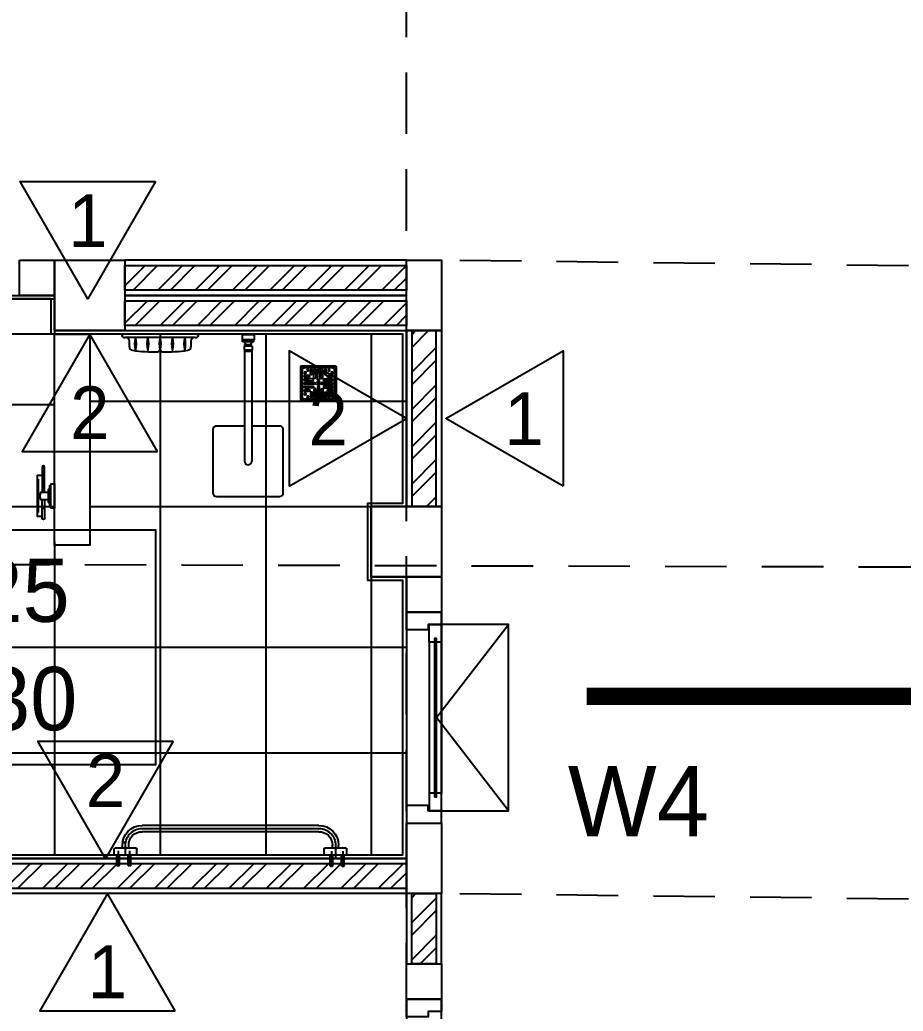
# Model space of a CAD drawing. Header units: inches. Extents: x -1366 to 1207, y -585 to 2554.
# Drawn here: x 539.506 to 542.017, y 2014.626 to 2017.444 of the extents above; entities that cross this region are included whole.
import ezdxf
from ezdxf.enums import TextEntityAlignment as Align

# ---------------------------------------------------------------- set-up
doc = ezdxf.new("R2010")
doc.units = ezdxf.units.IN
doc.header["$MEASUREMENT"] = 0
doc.header["$PDSIZE"] = 0.05
for name, pattern in [('CENTER', [1.625, 1.25, -0.125, 0.125, -0.125]), ('CENTER2', [1.125, 0.75, -0.125, 0.125, -0.125]), ('HIDDEN', [0.375, 0.25, -0.125])]:
    doc.linetypes.add(name, pattern=pattern)
doc.layers.get('0').update_dxf_attribs({"linetype": 'CONTINUOUS'})
for name, color, linetype in [('A-Spec', 2, 'CONTINUOUS'), ('COLM', 3, 'CONTINUOUS'), ('Counter', 6, 'CONTINUOUS'), ('DI', 254, 'CONTINUOUS'), ('DIM', 7, 'CONTINUOUS'), ('DIMS', 1, 'CONTINUOUS'), ('Floor-2', 9, 'CONTINUOUS'), ('Floor-Hatch', 251, 'CONTINUOUS'), ('GRID', 5, 'HIDDEN'), ('SANITARY', 9, 'CONTINUOUS'), ('SN - Sanitary', 144, 'CONTINUOUS'), ('WALL', 7, 'CONTINUOUS'), ('Wall-1', 6, 'CONTINUOUS'), ('Wall-Tile', 4, 'CONTINUOUS'), ('WALL_HATC', 251, 'CONTINUOUS'), ('WC-DET', 8, 'CONTINUOUS'), ('WC-DET1', 15, 'CONTINUOUS'), ('WC-OUT', 9, 'CONTINUOUS'), ('WC-OUTL', 7, 'CONTINUOUS'), ('WC-SERIAL', 4, 'CONTINUOUS'), ('wind', 7, 'CONTINUOUS')]:
    doc.layers.add(name, color=color, linetype=linetype)
doc.layers.add('A-WALL', color=2, linetype='CONTINUOUS', lineweight=13)
doc.styles.add('ANGS', font='angsana.shx', dxfattribs={"width": 0.8})
doc.styles.add('CodiaUPC', font='CordiaUPC.ttf')
doc.styles.add('Cordia2', font='cordia2.shx', dxfattribs={"width": 0.8})
doc.styles.get("Standard").update_dxf_attribs({"font": 'CordiaUPC.ttf'})
doc.styles.add('STYLE3', font='upcdl.ttf')
pattern_1 = [(224.99694, (507.63801, 2025.64074), (0.05303018, -0.05303584), []), (224.99694, (507.60265, 2025.64074), (0.05303018, -0.05303584), [])]

# ---------------------------------------------------------------- blocks, each defined once
blk = doc.blocks.new('PM753P')
at = {"layer": 'WC-DET'}
for points in [[(0.03, -0.011), (-0.03, -0.011)], [(-0.02, -0.014), (0.02, -0.014)], [(-0.061, -0.029), (-0.061, -0.035)], [(-0.0595, -0.029), (-0.0595, -0.035)], [(-0.048, -0.047), (0.047, -0.047)], [(-0.0433, -0.0485), (0.0417, -0.0485)], [(-0.0362, -0.029), (-0.0362, -0.035)], [(0.0352, -0.029), (0.0352, -0.035)]]:
    blk.add_lwpolyline(points, dxfattribs=at)
at = {"layer": 'WC-OUT'}
blk.add_lwpolyline([(0.02, -0.0145), (0.02, -0.0155, -0.414214), (0.0185, -0.017), (-0.0185, -0.017, -0.414214), (-0.02, -0.0155), (-0.02, -0.0145, 0.414214), (-0.0205, -0.014), (-0.0285, -0.014, -0.414214), (-0.03, -0.0125), (-0.03, -0.0115, 0.414214), (-0.0305, -0.011), (-0.032, -0.011, -0.414214), (-0.035, -0.008), (-0.035, 0), (0.035, 0), (0.035, -0.008, -0.414214), (0.032, -0.011), (0.0305, -0.011, 0.414214), (0.03, -0.0115), (0.03, -0.0125, -0.414214), (0.0285, -0.014), (0.0205, -0.014, 0.414214)], format="xyb", close=True, dxfattribs=at)
for points in [[(0.011, -0.017), (0.011, -0.039, -0.181818), (-0.011, -0.039), (-0.011, -0.017)], [(-0.011, -0.029), (-0.083, -0.029, 1), (-0.083, -0.035), (-0.011, -0.035)], [(0.011, -0.029), (0.064, -0.029, -1), (0.064, -0.035), (0.011, -0.035)]]:
    blk.add_lwpolyline(points, format="xyb", dxfattribs=at)
blk.add_lwpolyline([(-0.058, -0.035), (-0.058, -0.05), (0.057, -0.05), (0.057, -0.035)], dxfattribs=at)
blk.add_arc((-0.0828, -0.0319), 0.00287, 265.7151, 94.6963, dxfattribs=at)
at = {"layer": 'WC-SERIAL', "flags": 8}
blk.add_attdef('PM753', text='', height=0.03, dxfattribs=at).set_placement((0.007, -0.1009), align=Align.MIDDLE)
blk = doc.blocks.new('VRH_FUVHU-W002AS_100 x100')
at = {"layer": 'SN - Sanitary'}
for points in [[(-48, -50), (48, -50, 0.414214), (50, -48), (50, 48, 0.414214), (48, 50), (-48, 50, 0.414214), (-50, 48), (-50, -48, 0.414214)], [(-40, -47), (40, -47, 0.414214), (47, -40), (47, 40, 0.414214), (40, 47), (-40, 47, 0.414214), (-47, 40), (-47, -40, 0.414214)], [(-40, -45), (40, -45, 0.414214), (45, -40), (45, 40, 0.414214), (40, 45), (-40, 45, 0.414214), (-45, 40), (-45, -40, 0.414214)], [(-17.5, 27.2, -1), (-22.8, 27.2), (-22.8, 38, -1), (-17.5, 38)], [(-7.5, 17, -1), (-12.8, 17), (-12.8, 38, -1), (-7.5, 38)], [(2.6, 10.8, -1), (-2.6, 10.8), (-2.6, 38, -1), (2.6, 38)], [(7.5, 17, 1), (12.8, 17), (12.8, 38, 1), (7.5, 38)], [(17.5, 27.2, 1), (22.8, 27.2), (22.8, 38, 1), (17.5, 38)], [(-27.2, 17.5, 1), (-27.2, 22.8), (-38, 22.8, 1), (-38, 17.5)], [(-17, 7.5, 1), (-17, 12.8), (-38, 12.8, 1), (-38, 7.5)], [(-10.8, -2.6, 1), (-10.8, 2.6), (-38, 2.6, 1), (-38, -2.6)], [(10.8, -2.6, -1), (10.8, 2.6), (38, 2.6, -1), (38, -2.6)], [(17, 7.5, -1), (17, 12.8), (38, 12.8, -1), (38, 7.5)], [(27.2, 17.5, -1), (27.2, 22.8), (38, 22.8, -1), (38, 17.5)], [(-17, -7.5, -1), (-17, -12.8), (-38, -12.8, -1), (-38, -7.5)], [(-27.2, -17.5, -1), (-27.2, -22.8), (-38, -22.8, -1), (-38, -17.5)], [(-17.5, -27.2, 1), (-22.8, -27.2), (-22.8, -38, 1), (-17.5, -38)], [(-7.5, -17, 1), (-12.8, -17), (-12.8, -38, 1), (-7.5, -38)], [(2.6, -10.8, 1), (-2.6, -10.8), (-2.6, -38, 1), (2.6, -38)], [(7.5, -17, -1), (12.8, -17), (12.8, -38, -1), (7.5, -38)], [(17, -7.5, 1), (17, -12.8), (38, -12.8, 1), (38, -7.5)], [(17.5, -27.2, -1), (22.8, -27.2), (22.8, -38, -1), (17.5, -38)], [(27.2, -17.5, 1), (27.2, -22.8), (38, -22.8, 1), (38, -17.5)]]:
    blk.add_lwpolyline(points, format="xyb", close=True, dxfattribs=at)
for points in [[(-47, 40), (-45, 40)], [(-40, 47), (-40, 45)], [(40, 47), (40, 45)], [(47, 40), (45, 40)], [(2, 0), (-2, 0)], [(0, -2), (0, 2)], [(-47, -40), (-45, -40)], [(-40, -47), (-40, -45)], [(40, -47), (40, -45)], [(47, -40), (45, -40)]]:
    blk.add_lwpolyline(points, dxfattribs=at)
for centre, radius in [((-38, 30), 2.64), ((-30, 38), 2.64), ((30, 38), 2.64), ((38, 30), 2.64), ((0, 0), 5), ((0, 0), 4), ((-38, -30), 2.64), ((38, -30), 2.64), ((-30, -38), 2.64), ((30, -38), 2.64)]:
    blk.add_circle(centre, radius, dxfattribs=at)
for radius, start, end in [(40.6, 115.5199, 124.0973), (38.9, 116.7267, 125.8178), (35.8, 119.2654, 129.5026), (38.9, 101.1602, 109.1988), (35.8, 102.1337, 110.9437), (32.8, 103.2601, 112.9585), (30.8, 104.1306, 114.5299), (40.6, 101.6879, 108.2626), (35.8, 85.7776, 94.2224), (32.8, 85.3915, 94.6085), (30.8, 85.0942, 94.9058), (38.9, 86.3226, 93.6774), (38.9, 70.8012, 78.8398), (35.8, 69.0563, 77.8663), (32.8, 67.0415, 76.7399), (30.8, 65.4701, 75.8694), (40.6, 71.7374, 78.3121), (40.6, 55.9027, 64.4801), (38.9, 54.1822, 63.2733), (35.8, 50.4974, 60.7346), (40.6, 161.7374, 168.3121), (38.9, 176.3226, 183.6774), (38.9, 160.8012, 168.8398), (40.6, 145.9027, 154.4801), (35.8, 175.7776, 184.2224), (35.8, 159.0563, 167.8663), (38.9, 144.1822, 153.2733), (32.8, 175.3915, 184.6085), (32.8, 157.0415, 166.7399), (35.8, 140.4974, 150.7346), (30.8, 175.0942, 184.9058), (30.8, 155.4701, 165.8694), (32.8, 139.2775, 147.7606), (32.8, 122.2394, 130.7225), (32.8, 49.2775, 57.7606), (32.8, 32.2394, 40.7225), (35.8, 29.2654, 39.5026), (30.8, 14.1306, 24.5299), (32.8, 13.2601, 22.9585), (30.8, 355.0942, 4.9058), (38.9, 26.7267, 35.8178), (32.8, 355.3915, 4.6085), (35.8, 12.1337, 20.9437), (40.6, 25.5199, 34.0973), (35.8, 355.7776, 4.2224), (38.9, 11.1602, 19.1988), (40.6, 11.6879, 18.2626), (38.9, 356.3226, 3.6774), (40.6, 191.6879, 198.2626), (38.9, 191.1602, 199.1988), (40.6, 205.5199, 214.0973), (35.8, 192.1337, 200.9437), (38.9, 206.7267, 215.8178), (32.8, 193.2601, 202.9585), (35.8, 209.2654, 219.5026), (30.8, 194.1306, 204.5299), (32.8, 212.2394, 220.7225), (35.8, 230.4974, 240.7346), (32.8, 229.2775, 237.7606), (30.8, 245.4701, 255.8694), (30.8, 284.1306, 294.5299), (32.8, 302.2394, 310.7225), (35.8, 299.2654, 309.5026), (32.8, 319.2775, 327.7606), (35.8, 320.4974, 330.7346), (30.8, 335.4701, 345.8694), (32.8, 337.0415, 346.7399), (38.9, 324.1822, 333.2733), (35.8, 339.0563, 347.8663), (40.6, 325.9027, 334.4801), (38.9, 340.8012, 348.8398), (40.6, 341.7374, 348.3121), (38.9, 234.1822, 243.2733), (40.6, 235.9027, 244.4801), (32.8, 247.0415, 256.7399), (35.8, 249.0563, 257.8663), (38.9, 250.8012, 258.8398), (40.6, 251.7374, 258.3121), (30.8, 265.0942, 274.9058), (32.8, 265.3915, 274.6085), (35.8, 265.7776, 274.2224), (38.9, 266.3226, 273.6774), (32.8, 283.2601, 292.9585), (35.8, 282.1337, 290.9437), (38.9, 281.1602, 289.1988), (40.6, 281.6879, 288.2626), (38.9, 296.7267, 305.8178), (40.6, 295.5199, 304.0973)]:
    blk.add_arc((0, 0), radius, start, end, dxfattribs=at)
blk = doc.blocks.new('A$Cf44c07b2')
at = {"layer": 'WC-OUT'}
for p, q in [((0.0794, 0.1169), (0.5821, 0.1169)), ((0.0794, 0.0989), (0.5821, 0.0989)), ((0.0234, 0.0519), (0.0234, 0.0608)), ((0.0413, 0.0519), (0.0413, 0.0612)), ((0.6202, 0.0519), (0.6202, 0.0608)), ((0.6381, 0.0519), (0.6381, 0.0608)), ((0, 0.0329), (0, 0.0496)), ((0.065, 0.0329), (0, 0.0329)), ((0.0022, 0.0519), (0.0234, 0.0519)), ((0.0234, 0.0519), (0.0627, 0.0519)), ((0.065, 0.0329), (0.065, 0.0496)), ((0.5967, 0.0329), (0.5967, 0.0496)), ((0.6617, 0.0329), (0.5967, 0.0329)), ((0.5989, 0.0519), (0.6594, 0.0519)), ((0.6617, 0.0329), (0.6617, 0.0496))]:
    blk.add_line(p, q, dxfattribs=at)
at = {"layer": 'WC-OUT', "color": 251, "linetype": 'CENTER'}
for p, q in [((0.5821, 0.1079), (0.0794, 0.1079)), ((0.0324, 0.0608), (0.0324, 0.0252)), ((0.6292, 0.0519), (0.6292, 0.0608)), ((0.0074, 0.0224), (0.0074, 0.0329)), ((0.0112, 0.0437), (0.0112, 0)), ((0.015, 0.0224), (0.015, 0.0329)), ((0.0399, 0.0224), (0.0399, 0.0329)), ((0.0437, 0.0437), (0.0437, 0)), ((0.0474, 0.0224), (0.0474, 0.0329)), ((0.6141, 0.0229), (0.6141, 0.0334)), ((0.6179, 0.0442), (0.6179, 0.0005)), ((0.6217, 0.0229), (0.6217, 0.0334)), ((0.6292, 0.0306), (0.6292, 0.0503)), ((0.6466, 0.0229), (0.6466, 0.0334)), ((0.6503, 0.0442), (0.6503, 0.0005)), ((0.6541, 0.0229), (0.6541, 0.0334)), ((0.0072, 0.0222), (0.0079, 0.0202)), ((0.0073, 0.0224), (0.0086, 0.0224)), ((0.0074, 0.0045), (0.0074, 0.0215)), ((0.0077, 0.0045), (0.0074, 0.0045)), ((0.0075, 0.0018), (0.0079, 0.0046)), ((0.0077, 0.0045), (0.0076, 0.0045)), ((0.0085, 0.0045), (0.0077, 0.0045)), ((0.0087, 0.0222), (0.0079, 0.0202)), ((0.0143, 0.0011), (0.0081, 0.0011)), ((0.0139, 0.0045), (0.0085, 0.0045)), ((0.0098, 0.0045), (0.0088, 0.0025)), ((0.0131, 0.0017), (0.0093, 0.0017)), ((0.0111, 0.0045), (0.0111, 0.0174)), ((0.0114, 0.0174), (0.0111, 0.0174)), ((0.0114, 0.0045), (0.0114, 0.0174)), ((0.0126, 0.0045), (0.0136, 0.0025)), ((0.0137, 0.0222), (0.0145, 0.0202)), ((0.0152, 0.0224), (0.0139, 0.0224)), ((0.0147, 0.0045), (0.0139, 0.0045)), ((0.0153, 0.0222), (0.0145, 0.0202)), ((0.0149, 0.0018), (0.0145, 0.0046)), ((0.015, 0.0045), (0.0147, 0.0045)), ((0.0149, 0.0045), (0.0147, 0.0045)), ((0.015, 0.0045), (0.015, 0.0214)), ((0.0396, 0.0222), (0.0404, 0.0202)), ((0.0397, 0.0224), (0.0411, 0.0224)), ((0.0399, 0.0045), (0.0399, 0.0215)), ((0.0402, 0.0045), (0.0399, 0.0045)), ((0.04, 0.0018), (0.0404, 0.0046)), ((0.0402, 0.0045), (0.04, 0.0045)), ((0.0409, 0.0045), (0.0402, 0.0045)), ((0.0412, 0.0222), (0.0404, 0.0202)), ((0.0468, 0.0011), (0.0405, 0.0011)), ((0.0464, 0.0045), (0.0409, 0.0045)), ((0.0423, 0.0045), (0.0413, 0.0025)), ((0.0456, 0.0017), (0.0418, 0.0017)), ((0.0435, 0.0045), (0.0435, 0.0174)), ((0.0438, 0.0174), (0.0435, 0.0174)), ((0.0438, 0.0045), (0.0438, 0.0174)), ((0.0451, 0.0045), (0.0461, 0.0025)), ((0.0462, 0.0222), (0.047, 0.0202)), ((0.0476, 0.0224), (0.0463, 0.0224)), ((0.0471, 0.0045), (0.0464, 0.0045)), ((0.0478, 0.0222), (0.047, 0.0202)), ((0.0473, 0.0018), (0.047, 0.0046)), ((0.0474, 0.0045), (0.0471, 0.0045)), ((0.0473, 0.0045), (0.0471, 0.0045)), ((0.0474, 0.0045), (0.0474, 0.0214)), ((0.6138, 0.0227), (0.6146, 0.0207)), ((0.6139, 0.0229), (0.6153, 0.0229)), ((0.6141, 0.005), (0.6141, 0.0219)), ((0.6141, 0.005), (0.6144, 0.005)), ((0.6142, 0.0023), (0.6146, 0.0051)), ((0.6142, 0.005), (0.6144, 0.005)), ((0.6144, 0.005), (0.6152, 0.005)), ((0.6154, 0.0227), (0.6146, 0.0207)), ((0.6148, 0.0016), (0.621, 0.0016)), ((0.6152, 0.005), (0.6206, 0.005)), ((0.6165, 0.005), (0.6155, 0.003)), ((0.616, 0.0022), (0.6198, 0.0022)), ((0.6178, 0.005), (0.6178, 0.0179)), ((0.6178, 0.0179), (0.618, 0.0179)), ((0.618, 0.005), (0.618, 0.0179)), ((0.6193, 0.005), (0.6203, 0.003)), ((0.6204, 0.0227), (0.6212, 0.0207)), ((0.6218, 0.0229), (0.6205, 0.0229)), ((0.6206, 0.005), (0.6214, 0.005)), ((0.622, 0.0227), (0.6212, 0.0207)), ((0.6216, 0.0023), (0.6212, 0.0051)), ((0.6214, 0.005), (0.6217, 0.005)), ((0.6214, 0.005), (0.6216, 0.005)), ((0.6217, 0.005), (0.6217, 0.022)), ((0.6463, 0.0227), (0.647, 0.0207)), ((0.6464, 0.0229), (0.6477, 0.0229)), ((0.6466, 0.005), (0.6466, 0.0219)), ((0.6466, 0.005), (0.6469, 0.005)), ((0.6467, 0.0023), (0.6471, 0.0051)), ((0.6467, 0.005), (0.6469, 0.005)), ((0.6469, 0.005), (0.6476, 0.005)), ((0.6478, 0.0227), (0.647, 0.0207)), ((0.6472, 0.0016), (0.6535, 0.0016)), ((0.6476, 0.005), (0.6531, 0.005)), ((0.6489, 0.005), (0.648, 0.003)), ((0.6485, 0.0022), (0.6522, 0.0022)), ((0.6502, 0.005), (0.6502, 0.0179)), ((0.6502, 0.0179), (0.6505, 0.0179)), ((0.6505, 0.005), (0.6505, 0.0179)), ((0.6517, 0.005), (0.6527, 0.003)), ((0.6528, 0.0227), (0.6536, 0.0207)), ((0.6543, 0.0229), (0.653, 0.0229)), ((0.6531, 0.005), (0.6538, 0.005)), ((0.6544, 0.0227), (0.6536, 0.0207)), ((0.654, 0.0023), (0.6536, 0.0051)), ((0.6538, 0.005), (0.6541, 0.005)), ((0.6538, 0.005), (0.654, 0.005)), ((0.6541, 0.005), (0.6541, 0.022))]:
    blk.add_line(p, q, dxfattribs=at)
for centre in [(0.0112, 0.0202), (0.0437, 0.0202), (0.6179, 0.0207), (0.6503, 0.0207)]:
    blk.add_circle(centre, 0.00118, dxfattribs=at)
at = {"layer": 'WC-OUT'}
for centre, radius, start, end in [((0.0794, 0.0608), 0.056, 90, 180), ((0.5821, 0.0608), 0.056, 0, 90), ((0.0794, 0.0608), 0.0381, 90, 180), ((0.5821, 0.0608), 0.0381, 0, 90), ((0.0022, 0.0496), 0.00224, 90, 180), ((0.0627, 0.0496), 0.00224, 0, 90), ((0.5989, 0.0496), 0.00224, 90, 180), ((0.6594, 0.0496), 0.00224, 0, 90)]:
    blk.add_arc(centre, radius, start, end, dxfattribs=at)
at = {"layer": 'WC-OUT', "color": 251, "linetype": 'CENTER'}
for centre, radius, start, end in [((0.0794, 0.0608), 0.0471, 90, 180), ((0.5821, 0.0608), 0.0471, 0, 90), ((0.0073, 0.0223), 0.00014, 90, 201.1557), ((0.0081, 0.0017), 0.00056, 172.2348, 270), ((0.0081, 0.0042), 0.000472, 36.4635, 143.5365), ((0.0086, 0.0223), 0.00014, 338.8443, 90), ((0.0093, 0.0022), 0.00056, 153.4349, 270), ((0.0131, 0.0022), 0.00056, 270, 26.5651), ((0.0139, 0.0223), 0.00014, 90, 201.1557), ((0.0143, 0.0042), 0.000472, 36.4635, 143.5365), ((0.0143, 0.0017), 0.00056, 270, 7.7652), ((0.0152, 0.0223), 0.00014, 338.8443, 90), ((0.0397, 0.0223), 0.00014, 90, 201.1557), ((0.0405, 0.0017), 0.00056, 172.2348, 270), ((0.0406, 0.0042), 0.000472, 36.4635, 143.5365), ((0.0411, 0.0223), 0.00014, 338.8443, 90), ((0.0418, 0.0022), 0.00056, 153.4349, 270), ((0.0456, 0.0022), 0.00056, 270, 26.5651), ((0.0463, 0.0223), 0.00014, 90, 201.1557), ((0.0468, 0.0042), 0.000472, 36.4635, 143.5365), ((0.0468, 0.0017), 0.00056, 270, 7.7652), ((0.0476, 0.0223), 0.00014, 338.8443, 90), ((0.6139, 0.0228), 0.00014, 90, 201.1557), ((0.6148, 0.0022), 0.00056, 172.2348, 270), ((0.6148, 0.0047), 0.000472, 36.4635, 143.5365), ((0.6153, 0.0228), 0.00014, 338.8443, 90), ((0.616, 0.0027), 0.00056, 153.4349, 270), ((0.6198, 0.0027), 0.00056, 270, 26.5651), ((0.6205, 0.0228), 0.00014, 90, 201.1557), ((0.621, 0.0047), 0.000472, 36.4635, 143.5365), ((0.621, 0.0022), 0.00056, 270, 7.7652), ((0.6218, 0.0228), 0.00014, 338.8443, 90), ((0.6464, 0.0228), 0.00014, 90, 201.1557), ((0.6472, 0.0022), 0.00056, 172.2348, 270), ((0.6473, 0.0047), 0.000472, 36.4635, 143.5365), ((0.6477, 0.0228), 0.00014, 338.8443, 90), ((0.6485, 0.0027), 0.00056, 153.4349, 270), ((0.6522, 0.0027), 0.00056, 270, 26.5651), ((0.653, 0.0228), 0.00014, 90, 201.1557), ((0.6534, 0.0047), 0.000472, 36.4635, 143.5365), ((0.6535, 0.0022), 0.00056, 270, 7.7652), ((0.6543, 0.0228), 0.00014, 338.8443, 90)]:
    blk.add_arc(centre, radius, start, end, dxfattribs=at)
blk.add_point((0.6292, 0.0503), dxfattribs=at)
at = {"layer": 'WC-OUT'}
blk.add_point((0.6292, 0.0328), dxfattribs=at)
blk = doc.blocks.new('ct0150p')
at = {"layer": 'WC-OUT', "color": 251, "linetype": 'CENTER'}
blk.add_point((0.6005, 0.0357), dxfattribs=at)
at = {"layer": 'WC-OUT'}
blk.add_point((0.6005, -0.0012), dxfattribs=at)
blk.add_blockref('A$Cf44c07b2', (-0.0323, -0.0329))
blk = doc.blocks.new('C805P')
at = {"layer": 'DIMS', "linetype": 'ByBlock'}
for p in [(-0.11, 0), (0.11, 0), (0.11, 0)]:
    blk.add_point(p, dxfattribs=at)
at = {"layer": 'WC-DET1'}
blk.add_line((0.0975, -0.01), (-0.0975, -0.01), dxfattribs=at)
for centre, radius, start, end in [((0.0349, -0.0275), 0.1074, 171.1982, 188.8018), ((-0.07, -0.0113), 0.00125, 8.8018, 171.1982), ((-0.1749, -0.0275), 0.1074, 351.1982, 8.8018), ((0.0699, -0.0275), 0.1074, 171.1982, 188.8018), ((-0.035, -0.0113), 0.00125, 8.8018, 171.1982), ((-0.1399, -0.0275), 0.1074, 351.1982, 8.8018), ((0.1049, -0.0275), 0.1074, 171.1982, 188.8018), ((0, -0.0113), 0.00125, 8.8018, 171.1982), ((-0.1049, -0.0275), 0.1074, 351.1982, 8.8018), ((0.1399, -0.0275), 0.1074, 171.1982, 188.8018), ((0.035, -0.0113), 0.00125, 8.8018, 171.1982), ((-0.0699, -0.0275), 0.1074, 351.1982, 8.8018), ((0.1749, -0.0275), 0.1074, 171.1982, 188.8018), ((0.07, -0.0113), 0.00125, 8.8018, 171.1982), ((-0.0349, -0.0275), 0.1074, 351.1982, 8.8018), ((-0.07, -0.0437), 0.00125, 188.8018, 351.1982), ((-0.035, -0.0437), 0.00125, 188.8018, 351.1982), ((0, -0.0437), 0.00125, 188.8018, 351.1982), ((0.035, -0.0437), 0.00125, 188.8018, 351.1982), ((0.07, -0.0437), 0.00125, 188.8018, 351.1982)]:
    blk.add_arc(centre, radius, start, end, dxfattribs=at)
at = {"layer": 'WC-OUTL'}
for p, q in [((-0.11, 0), (-0.1025, 0)), ((0.1025, 0), (-0.1025, 0)), ((0.1025, 0), (0.11, 0)), ((-0.0975, -0.01), (-0.1, -0.01)), ((-0.0875, -0.036), (-0.0875, -0.02)), ((0.0875, -0.02), (0.0875, -0.036)), ((0.1, -0.01), (0.0975, -0.01))]:
    blk.add_line(p, q, dxfattribs=at)
for centre, radius, start, end in [((-0.1, 0), 0.01, 180, 270), ((0.1, 0), 0.01, 270, 0), ((-0.0975, -0.02), 0.01, 0, 90), ((0.0975, -0.02), 0.01, 90, 180), ((-0.0775, -0.036), 0.01, 180, 264.1326), ((-0.0233, 0.3009), 0.3512, 260.9568, 272.6453), ((-0.0071, -0.045), 0.005, 269.4695, 340.3964), ((0, -0.0475), 0.0025, 19.6036, 160.3964), ((0.0071, -0.045), 0.005, 199.6036, 270.5305), ((0.0233, 0.3009), 0.3512, 267.3547, 279.0432), ((0.0775, -0.036), 0.01, 275.8674, 0)]:
    blk.add_arc(centre, radius, start, end, dxfattribs=at)
at = {"layer": 'WC-SERIAL', "flags": 3}
blk.add_attdef('SERIAL', text='', height=0.0121, dxfattribs=at).set_placement((0.0038, -0.0654), align=Align.TOP_CENTER)
blk = doc.blocks.new('CT002P')
at = {"layer": 'WC-DET1'}
for p, q in [((-0.0159, 0), (-0.0159, -0.0025)), ((0.0159, 0), (-0.0159, 0)), ((0.0159, 0), (0.0159, -0.0025)), ((-0.0169, -0.0025), (-0.0169, -0.0164)), ((-0.0161, -0.0025), (-0.0169, -0.0025)), ((0.0169, -0.0164), (-0.0169, -0.0164)), ((0.0169, -0.0025), (-0.0161, -0.0025)), ((-0.0159, -0.0223), (-0.0159, -0.0164)), ((0.0159, -0.0223), (-0.0159, -0.0223)), ((-0.0074, -0.0276), (-0.0074, -0.0289)), ((0.0074, -0.0276), (0.0074, -0.0289)), ((0.0159, -0.0223), (0.0159, -0.0164)), ((0.0169, -0.0025), (0.0169, -0.0164)), ((0.0114, -0.0339), (-0.0114, -0.0339)), ((-0.0114, -0.0339), (-0.0114, -0.0453)), ((-0.0114, -0.0453), (-0.0109, -0.0458)), ((-0.0114, -0.0453), (-0.0109, -0.0458)), ((0.0114, -0.0453), (-0.0114, -0.0453)), ((0.0109, -0.0458), (-0.0109, -0.0458)), ((-0.0102, -0.0458), (-0.0102, -0.3612)), ((-0.0102, -0.0478), (-0.0092, -0.0468)), ((0.0102, -0.0478), (-0.0102, -0.0478)), ((-0.0102, -0.0488), (0.0102, -0.0488)), ((-0.0099, -0.0299), (-0.0099, -0.0339)), ((-0.0099, -0.0299), (0.0099, -0.0299)), ((-0.0092, -0.0468), (-0.0092, -0.0458)), ((0.0092, -0.0468), (-0.0092, -0.0468)), ((0.0092, -0.0468), (0.0092, -0.0458)), ((0.0102, -0.0478), (0.0092, -0.0468)), ((0.0099, -0.0339), (0.0099, -0.0299)), ((0.0102, -0.0458), (0.0102, -0.3612)), ((0.0114, -0.0453), (0.0109, -0.0458)), ((0.0114, -0.0453), (0.0109, -0.0458)), ((0.0114, -0.0339), (0.0114, -0.0453))]:
    blk.add_line(p, q, dxfattribs=at)
blk.add_lwpolyline([(-0.0102, -0.2612), (-0.09, -0.2612, 0.414214), (-0.1, -0.2712), (-0.1, -0.4512, 0.414214), (-0.09, -0.4612), (0.09, -0.4612, 0.414214), (0.1, -0.4512), (0.1, -0.2712, 0.414214), (0.09, -0.2612), (0.0102, -0.2612)], format="xyb", dxfattribs=at)
for centre, radius, start, end in [((0, -0.0161), 0.0129, 209.0833, 230.7035), ((-0.0094, -0.0276), 0.00198, 0, 50.7035), ((0.0094, -0.0276), 0.00199, 129.2965, 180), ((0, -0.0161), 0.0129, 309.2965, 330.9167), ((-0.0084, -0.0289), 0.000992, 270, 0), ((0.0084, -0.0289), 0.000992, 180, 270), ((0, -0.3612), 0.0102, 180, 0)]:
    blk.add_arc(centre, radius, start, end, dxfattribs=at)
blk = doc.blocks.new('room1')
at = {"layer": 'A-Spec', "linetype": 'Continuous'}
for p, q in [((-0.6328, 0), (-0.6328, -0.9)), ((-1.3874, -0.45), (0.7071, -0.45))]:
    blk.add_line(p, q, dxfattribs=at)
blk.add_lwpolyline([(-1.3874, 0), (0.7071, 0), (0.7071, -0.9), (-1.3874, -0.9)], close=True, dxfattribs=at)
at = {"layer": 'A-Spec', "color": 3, "style": 'CodiaUPC'}
for tag, p in [('101', (-1.22, -0.2463)), ("SHV'", (0.6213, -0.2463))]:
    blk.add_attdef(tag, text='', height=0.2, dxfattribs=at).set_placement(p, align=Align.MIDDLE_CENTER)
at = {"layer": 'A-Spec', "color": 3, "style": 'Cordia2'}
for tag, p in [('F0', (-1.4025, -0.675)), ('%%P0.00', (-0.5983, -0.675)), ('+0.00', (0.7206, -0.675)), ('C0', (1.2303, -0.6807))]:
    blk.add_attdef(tag, text='', height=0.18, dxfattribs=at).set_placement(p, align=Align.MIDDLE)
blk = doc.blocks.new('WA')
at = {"layer": 'A-Spec', "color": 9}
blk.add_lwpolyline([(0.2309, -0.4), (0, 0), (-0.2309, -0.4)], close=True, dxfattribs=at)
at = {"layer": 'A-Spec', "color": 2, "style": 'Cordia2'}
blk.add_attdef('00', text='', height=0.18, dxfattribs=at).set_placement((0, -0.2667), align=Align.MIDDLE)

msp = doc.modelspace()

# ---------------------------------------------------------------- hatches: boundary and pattern name
at = {"layer": 'WALL_HATC'}
h = msp.add_hatch(dxfattribs=at)
h.set_pattern_fill('ANSI32', color=256, scale=0.2, angle=179.9969, style=0)
h.set_pattern_definition(pattern_1)
h.paths.add_polyline_path([(539.8048, 2016.7456), (540.6048, 2016.7456), (540.6048, 2016.6756), (539.8048, 2016.6756)])
h = msp.add_hatch(dxfattribs=at)
h.set_pattern_fill('ANSI32', color=256, scale=0.2, angle=179.9969, style=0)
h.set_pattern_definition(pattern_1)
h.paths.add_polyline_path([(539.8048, 2016.6456), (540.6048, 2016.6456), (540.6048, 2016.5756), (539.8048, 2016.5756)])
h = msp.add_hatch(dxfattribs=at)
h.set_pattern_fill('ANSI32', color=256, scale=0.2, angle=179.9969, style=0)
h.set_pattern_definition(pattern_1)
h.paths.add_polyline_path([(540.6898, 2016.0606), (540.6898, 2016.5606), (540.6198, 2016.5606), (540.6198, 2016.0606)])
h = msp.add_hatch(dxfattribs=at)
h.set_pattern_fill('ANSI32', color=256, scale=0.2, angle=179.9969, style=0)
h.set_pattern_definition([(224.99694, (507.63801, 2025.54074), (0.05303018, -0.05303584), []), (224.99694, (507.60265, 2025.54074), (0.05303018, -0.05303584), [])])
h.paths.add_polyline_path([(540.6048, 2015.0455), (538.9048, 2015.0455), (538.9048, 2014.9755), (540.6048, 2014.9755)])
h = msp.add_hatch(dxfattribs=at)
h.set_pattern_fill('ANSI32', color=256, scale=0.2, angle=180.0031, style=0)
h.set_pattern_definition([(224.99694, (529.45982, 2034.97164), (0.05303018, -0.05303584), []), (224.99694, (529.42446, 2034.97164), (0.05303018, -0.05303584), [])])
h.paths.add_polyline_path([(540.6898, 2014.9605), (540.6898, 2014.7605), (540.6198, 2014.7605), (540.6198, 2014.9605)])

# ---------------------------------------------------------------- linework, layer by layer
at = {"layer": 'A-WALL', "color": 4, "linetype": 'CENTER2', "ltscale": 2.5, "const_width": 0.05}
msp.add_lwpolyline([(543.6494, 2015.7711), (543.6494, 2015.5211), (541.1175, 2015.5211)], dxfattribs=at)
at = {"layer": 'COLM'}
msp.add_lwpolyline([(540.7048, 2016.0606), (540.7048, 2015.8606), (540.5048, 2015.8606), (540.5048, 2016.0606)], close=True, dxfattribs=at)
at = {"layer": 'Counter'}
msp.add_lwpolyline([(539.6048, 2016.6507), (539.6048, 2016.5507), (538.7048, 2016.5507), (538.7048, 2016.6507)], close=True, dxfattribs=at)
at = {"layer": 'Floor-2'}
msp.add_line((539.6048, 2015.9606), (539.6048, 2015.0705), dxfattribs=at)
at = {"layer": 'Floor-Hatch'}
for p, q in [((539.9048, 2016.5506), (539.9048, 2015.0705)), ((540.2048, 2016.5506), (540.2048, 2015.0705)), ((540.5048, 2016.5506), (540.5048, 2015.0705)), ((538.7048, 2016.3507), (539.6048, 2016.3507)), ((539.7048, 2016.3606), (540.6048, 2016.3606)), ((538.6048, 2016.0607), (539.6048, 2016.0606)), ((539.7048, 2016.0606), (540.5048, 2016.0606)), ((537.8048, 2015.6606), (540.6048, 2015.6606)), ((537.8048, 2015.3606), (540.6048, 2015.3606))]:
    msp.add_line(p, q, dxfattribs=at)
at = {"layer": 'GRID', "ltscale": 0.7}
for p, q in [((540.6048, 2006.6695), (540.6048, 2020.1117)), ((548.3563, 2016.6705), (540.7048, 2016.7606)), ((548.6652, 2015.8705), (515.006, 2015.9606)), ((548.3563, 2014.8703), (540.7047, 2014.9605))]:
    msp.add_line(p, q, dxfattribs=at)
at = {"layer": 'WALL'}
for points in [[(539.5048, 2016.7606), (539.6048, 2016.7606), (539.6048, 2016.6606), (539.5048, 2016.6606)], [(539.8048, 2016.5606), (539.6048, 2016.5606), (539.6048, 2016.7606), (539.8048, 2016.7606)], [(539.8048, 2016.6606), (540.6048, 2016.6606), (540.6048, 2016.7606), (539.8048, 2016.7606)], [(540.6048, 2016.7606), (540.7048, 2016.7606), (540.7048, 2016.5606), (540.6048, 2016.5606)], [(539.8048, 2016.5606), (540.6048, 2016.5606), (540.6048, 2016.6606), (539.8048, 2016.6606)], [(540.7048, 2016.5606), (540.7048, 2016.0606), (540.6048, 2016.0606), (540.6048, 2016.5606)], [(540.7048, 2015.8606), (540.7048, 2015.7606), (540.6048, 2015.7606), (540.6048, 2015.8606)], [(540.6048, 2015.1606), (540.7048, 2015.1606), (540.7048, 2014.9605), (540.6048, 2014.9605)], [(538.9048, 2015.0605), (540.6048, 2015.0605), (540.6048, 2014.9605), (538.9048, 2014.9605)], [(540.7048, 2014.7605), (540.7048, 2014.9605), (540.6048, 2014.9605), (540.6048, 2014.7605)], [(540.7048, 2014.7605), (540.7048, 2014.6605), (540.6048, 2014.6605), (540.6048, 2014.7605)]]:
    msp.add_lwpolyline(points, close=True, dxfattribs=at)
at = {"layer": 'Wall-1'}
msp.add_lwpolyline([(539.6048, 2015.9506), (539.6048, 2016.5507), (539.7048, 2016.5507), (539.7048, 2015.9506)], close=True, dxfattribs=at)
at = {"layer": 'Wall-Tile'}
for points in [[(537.8048, 2016.6606), (539.6048, 2016.6606), (539.6048, 2016.5607), (540.6048, 2016.5606), (540.6048, 2016.0606), (540.5048, 2016.0606), (540.5048, 2015.8606), (540.6048, 2015.8606), (540.6048, 2015.0605), (538.7048, 2015.0605)], [(538.7048, 2015.0705), (540.5948, 2015.0705), (540.5948, 2015.8506), (540.4948, 2015.8506), (540.4948, 2016.0706), (540.5948, 2016.0706), (540.5948, 2016.5506), (539.5948, 2016.5507), (539.5948, 2016.6506), (537.8148, 2016.6506)]]:
    msp.add_lwpolyline(points, dxfattribs=at)
at = {"layer": 'WALL_HATC'}
for points in [[(539.8048, 2016.7456), (540.6048, 2016.7456), (540.6048, 2016.6756), (539.8048, 2016.6756)], [(539.8048, 2016.6456), (540.6048, 2016.6456), (540.6048, 2016.5756), (539.8048, 2016.5756)]]:
    msp.add_lwpolyline(points, close=True, dxfattribs=at)
for points in [[(540.6898, 2016.0606), (540.6898, 2016.5606), (540.6198, 2016.5606), (540.6198, 2016.0606), (540.6898, 2016.0606)], [(540.6048, 2015.0455), (538.9048, 2015.0455), (538.9048, 2014.9755), (540.6048, 2014.9755), (540.6048, 2015.0455)], [(540.6898, 2014.9605), (540.6898, 2014.7605), (540.6198, 2014.7605), (540.6198, 2014.9605), (540.6898, 2014.9605)]]:
    msp.add_lwpolyline(points, dxfattribs=at)
at = {"layer": 'wind', "color": 8, "linetype": 'Continuous'}
for p, q in [((540.6698, 2015.6756), (540.6698, 2015.2456)), ((540.7048, 2015.6756), (540.7048, 2015.2456))]:
    msp.add_line(p, q, dxfattribs=at)
at = {"layer": 'wind'}
for points in [[(540.7048, 2015.7606), (540.7048, 2015.7256), (540.6668, 2015.7256), (540.6668, 2015.7106), (540.6048, 2015.7106), (540.6048, 2015.7606)], [(540.7048, 2015.7256), (540.7048, 2015.6756), (540.6698, 2015.6756), (540.6698, 2015.7256)], [(540.7048, 2015.1956), (540.7048, 2015.2456), (540.6698, 2015.2456), (540.6698, 2015.1956)], [(540.7048, 2015.1606), (540.7048, 2015.1956), (540.6668, 2015.1956), (540.6668, 2015.2106), (540.6048, 2015.2106), (540.6048, 2015.1606)], [(540.7048, 2014.6605), (540.7048, 2014.6255), (540.6668, 2014.6255), (540.6668, 2014.6105), (540.6048, 2014.6105), (540.6048, 2014.6605)]]:
    msp.add_lwpolyline(points, close=True, dxfattribs=at)
at = {"layer": 'wind', "color": 8, "linetype": 'Continuous'}
for points in [[(540.6048, 2015.7606), (540.6048, 2015.1606), (540.7048, 2015.1606), (540.7048, 2015.7606)], [(540.6048, 2014.6605), (540.6048, 2014.0605), (540.7048, 2014.0605), (540.7048, 2014.6605)]]:
    msp.add_lwpolyline(points, close=True, dxfattribs=at)
at = {"layer": 'wind', "color": 251, "linetype": 'Continuous'}
msp.add_lwpolyline([(540.8949, 2015.1956), (540.6903, 2015.4606), (540.8949, 2015.7256)], dxfattribs=at)
at = {"layer": 'wind', "color": 8, "linetype": 'Continuous'}
msp.add_lwpolyline([(540.7048, 2015.1956), (540.8949, 2015.1956), (540.8949, 2015.7256), (540.7048, 2015.7256)], dxfattribs=at)
at = {"layer": 'wind', "color": 6}
msp.add_lwpolyline([(540.6843, 2015.2356), (540.6903, 2015.2356), (540.6903, 2015.6856), (540.6843, 2015.6856)], close=True, dxfattribs=at)

# ---------------------------------------------------------------- block references
at = {"layer": 'A-Spec', "linetype": 'Continuous'}
ref = msp.add_blockref('WA', (539.6995, 2016.6507), dxfattribs=dict(at, xscale=-0.8333333333330302, yscale=0.8333333333330302, zscale=0.8333333333333331, rotation=180))
ref.add_attrib('00', '1', dxfattribs={"color": 2, "height": 0.15, "style": 'Cordia2'}).set_placement((539.6995, 2016.8729), align=Align.MIDDLE)
at = {"layer": 'A-Spec', "linetype": 'Continuous', "xscale": 0.8333333333330302, "yscale": 0.8333333333330302, "zscale": 0.8333333333330302}
for p, values in [((539.7048, 2016.5507), {'00': '2'}), ((539.7548, 2014.9605), {'00': '1'})]:
    msp.add_blockref('WA', p, dxfattribs=at).add_auto_attribs(values)
at = {"layer": 'A-Spec', "linetype": 'Continuous'}
ref = msp.add_blockref('WA', (540.6048, 2016.3106), dxfattribs=dict(at, xscale=0.8333333333330302, yscale=0.8333333333330302, zscale=0.8333333333330302, rotation=270))
ref.add_attrib('00', '2', dxfattribs={"color": 2, "height": 0.15, "style": 'Cordia2'}).set_placement((540.3825, 2016.3106), align=Align.MIDDLE)
ref = msp.add_blockref('WA', (540.7169, 2016.3106), dxfattribs=dict(at, xscale=-0.8333333333330302, yscale=0.8333333333330302, zscale=0.8333333333333331, rotation=90))
ref.add_attrib('00', '1', dxfattribs={"color": 2, "height": 0.15, "style": 'Cordia2'}).set_placement((540.9391, 2016.3106), align=Align.MIDDLE)
ref = msp.add_blockref('room1', (539.3661, 2015.9948), dxfattribs=dict(at, xscale=0.7425000000000637, yscale=0.7425000000000637, zscale=0.7425000000000637))
ref.add_attrib('F0', 'F2', dxfattribs={"color": 3, "height": 0.18, "style": 'Cordia2'}).set_placement((538.6459, 2015.8245), align=Align.MIDDLE)
ref.add_attrib('%%P0.00', '+1.25', dxfattribs={"color": 3, "height": 0.18, "style": 'Cordia2'}).set_placement((539.3433, 2015.8228), align=Align.MIDDLE)
ref.add_attrib("SHV'", 'WC3', dxfattribs={"color": 3, "height": 0.2, "style": 'ANGS', "width": 0.8}).set_placement((539.1869, 2016.1609), align=Align.MIDDLE_CENTER)
ref.add_attrib('+0.00', '+3.30', dxfattribs={"color": 3, "height": 0.18, "style": 'Cordia2'}).set_placement((539.3648, 2015.5147), align=Align.MIDDLE)
ref.add_attrib('C0', 'C2', dxfattribs={"color": 3, "height": 0.18, "style": 'Cordia2'}).set_placement((538.6562, 2015.4894), align=Align.MIDDLE)
ref = msp.add_blockref('WA', (539.7495, 2015.0605), dxfattribs=dict(at, xscale=-0.8333333333330302, yscale=0.8333333333330302, zscale=0.8333333333333331, rotation=180))
ref.add_attrib('00', '2', dxfattribs={"color": 2, "height": 0.15, "style": 'Cordia2'}).set_placement((539.7495, 2015.2827), align=Align.MIDDLE)
at = {"layer": 'DIM'}
msp.add_blockref('C805P', (539.9048, 2016.5507), dxfattribs=at)
at = {"layer": 'DIM', "ltscale": 0.25, "xscale": -1, "rotation": 359.9999999999973}
msp.add_blockref('ct0150p', (540.4033, 2015.0705), dxfattribs=at)
at = {"layer": 'SANITARY', "color": 3, "rotation": 270}
msp.add_blockref('PM753P', (539.6048, 2016.0906), dxfattribs=at)
at = {"layer": 'SN - Sanitary', "xscale": -0.001000000000000008, "yscale": 0.001000000000000008, "zscale": 0.001000000000000008, "rotation": 180}
msp.add_blockref('VRH_FUVHU-W002AS_100 x100', (540.3548, 2016.4106), dxfattribs=at)
at = {"layer": 'WALL'}
msp.add_blockref('CT002P', (540.1548, 2016.5507), dxfattribs=at)

# ---------------------------------------------------------------- texts
at = {"layer": 'DI', "color": 1, "linetype": 'Continuous', "style": 'STYLE3'}
msp.add_text('W4', height=0.2, dxfattribs=at).set_placement((541.0639, 2015.1231))

doc.saveas('drawing.dxf')
